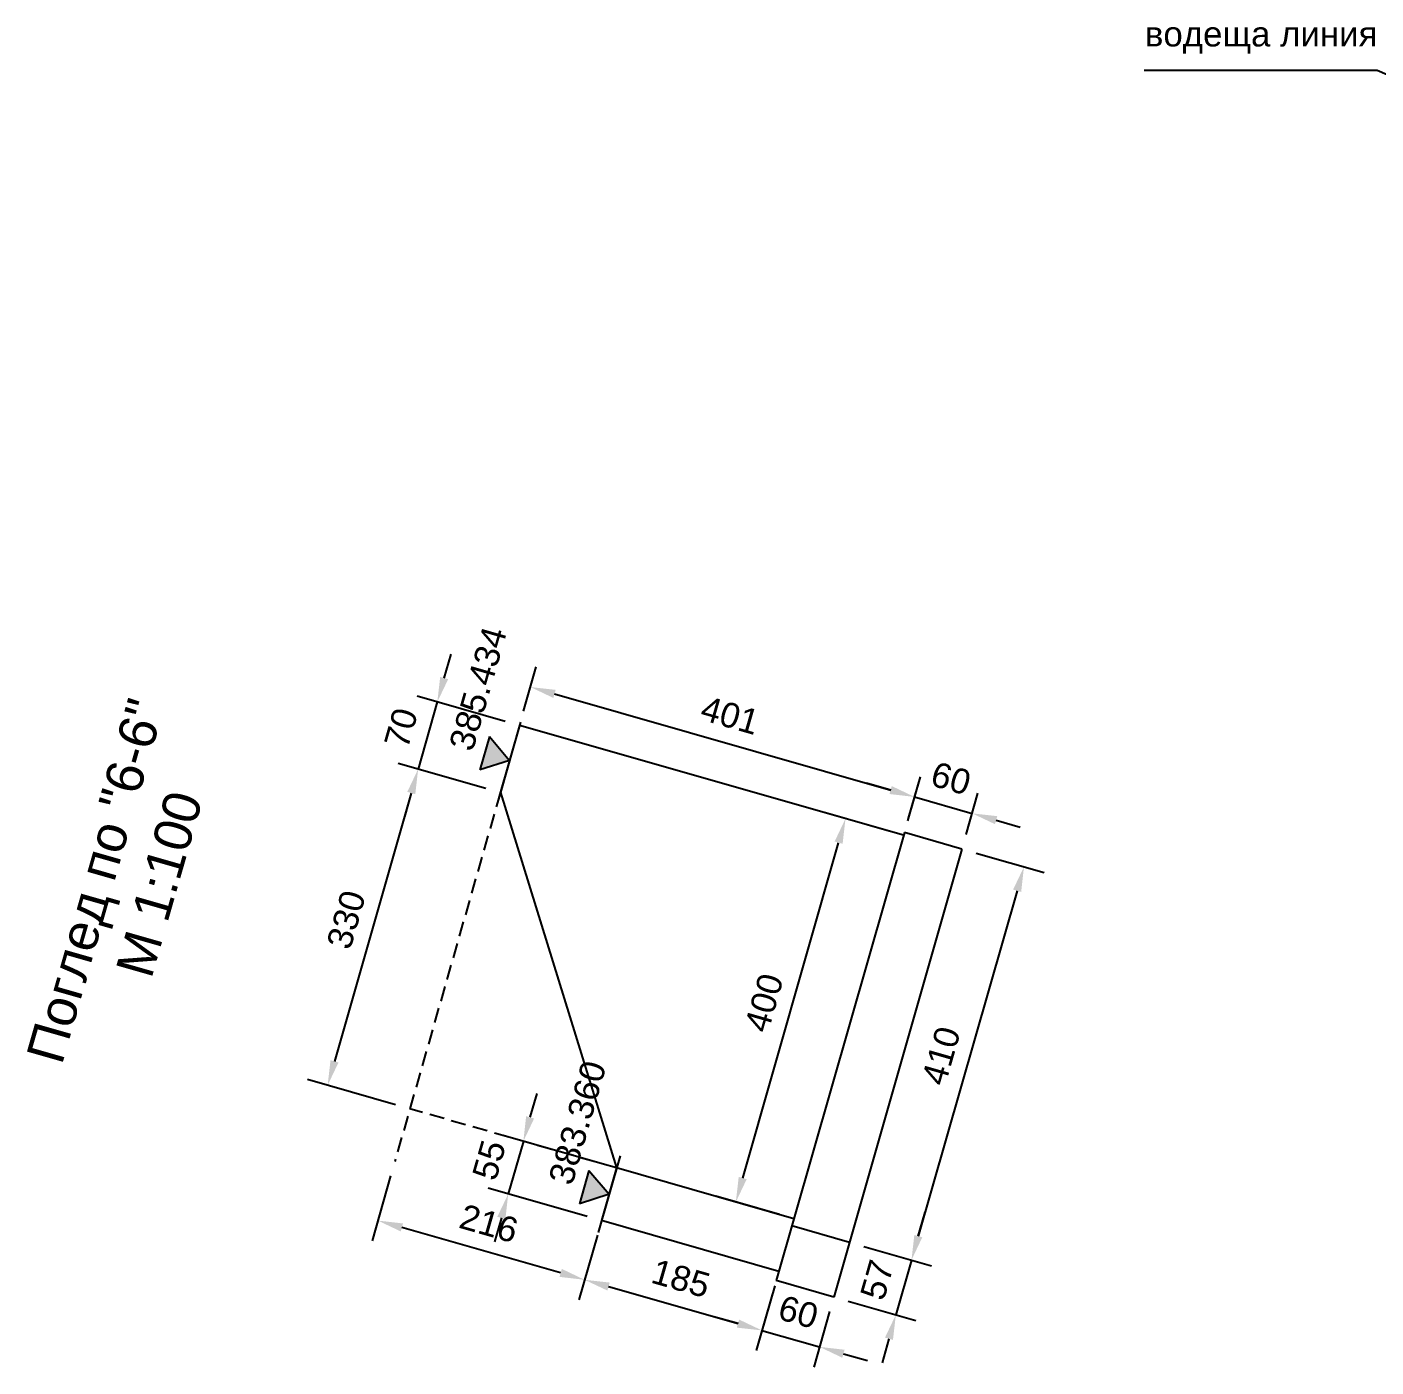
# Model space of a CAD drawing. Header units: centimetres. Extents: x 8495135 to 959133560, y 4530079 to 463453963.
# Drawn here: x 958985848 to 958987201, y 463399248 to 463400592 of the extents above; entities that cross this region are included whole.
import ezdxf
from ezdxf.enums import TextEntityAlignment as Align

# ---------------------------------------------------------------- set-up
doc = ezdxf.new("R2010")
doc.units = ezdxf.units.CM
doc.header["$LTSCALE"] = 0.1
doc.linetypes.add('DASHED', pattern=[0.75, 0.5, -0.25])
for name, color, linetype in [('br_dimension', 1, 'Continuous'), ('br_hatch', 9, 'Continuous'), ('br_hatch_tumen', 8, 'Continuous'), ('br_view_yellow', 2, 'Continuous')]:
    doc.layers.add(name, color=color, linetype=linetype)
doc.styles.add('1-10 cm', font='arial.ttf', dxfattribs={"height": 2.5})
doc.styles.add('MM 1 to 100', font='arial.ttf', dxfattribs={"height": 25})
doc.styles.add('MM_ARIAL', font='arial.ttf')
doc.dimstyles.new('MM DIM 1 to 100', dxfattribs={"dimscale": 10, "dimtxt": 2.5, "dimasz": 2.5, "dimexe": 2.1, "dimexo": 1.5, "dimgap": 1.5, "dimtad": 1, "dimdec": 0, "dimdsep": 46, "dimtxsty": 'MM_ARIAL', "dimcen": 3, "dimclrd": 1, "dimclre": 1, "dimclrt": 7, "dimaunit": 2, "dimadec": 1, "dimazin": 0, "dimtp": 100, "dimtm": 3, "dimtfac": 1, "dimtdec": 0, "dimtix": 1, "dimtmove": 0, "dimatfit": 3, "dimfxl": 0, "dimtolj": 1, "dimtzin": 0, "dimarcsym": 0})

# ---------------------------------------------------------------- blocks, each defined once
blk = doc.blocks.new('*D341')
at = {"layer": 'br_hatch_tumen', "color": 1, "lineweight": -2, "transparency": 16777216}
for p, q in [((958986712.7, 463399785.5), (958986648.6, 463399803.8)), ((958986565.7, 463399437.5), (958986661.9, 463399774)), ((958986602.7, 463399400.9), (958986538.6, 463399419.3))]:
    blk.add_line(p, q, dxfattribs=at)
at = {"layer": 'br_hatch_tumen', "color": 1, "transparency": 16777216}
for points in [[(958986657.9, 463399775.2), (958986665.9, 463399772.9), (958986668.8, 463399798.1)], [(958986561.7, 463399438.7), (958986569.7, 463399436.4), (958986558.8, 463399413.5)]]:
    blk.add_solid(points, dxfattribs=at)
at = {"layer": 'br_hatch_tumen', "color": 7, "transparency": 16777216, "insert": (958986587.1, 463399613.4), "char_height": 25, "attachment_point": 5, "rotation": 74.038, "style": 'MM_ARIAL'}
blk.add_mtext('\\A1;400', dxfattribs=at)
blk = doc.blocks.new('*D342')
at = {"layer": 'br_hatch_tumen', "color": 1, "lineweight": -2, "transparency": 16777216}
for p, q in [((958986800, 463399763.5), (958986868, 463399744.1)), ((958986840.9, 463399725.8), (958986741.8, 463399379.3)), ((958986687.1, 463399368.9), (958986755.1, 463399349.5))]:
    blk.add_line(p, q, dxfattribs=at)
at = {"layer": 'br_hatch_tumen', "color": 1, "transparency": 16777216}
for points in [[(958986836.9, 463399726.9), (958986845, 463399724.6), (958986847.8, 463399749.8)], [(958986737.8, 463399380.4), (958986745.8, 463399378.1), (958986735, 463399355.3)]]:
    blk.add_solid(points, dxfattribs=at)
at = {"layer": 'br_hatch_tumen', "color": 7, "transparency": 16777216, "insert": (958986764.7, 463399560.2), "char_height": 25, "attachment_point": 5, "rotation": 74.038, "style": 'MM_ARIAL'}
blk.add_mtext('\\A1;410', dxfattribs=at)
blk = doc.blocks.new('*D343')
at = {"layer": 'br_hatch_tumen', "color": 1, "lineweight": -2, "transparency": 16777216}
for p, q in [((958986266.3, 463399939.2), (958986273.2, 463399963.2)), ((958986327.4, 463399895.7), (958986239.2, 463399920.9)), ((958986259.4, 463399915.2), (958986240.2, 463399847.9)), ((958986308.2, 463399828.4), (958986220, 463399853.6)), ((958986233.3, 463399823.8), (958986226.4, 463399799.8))]:
    blk.add_line(p, q, dxfattribs=at)
at = {"layer": 'br_hatch_tumen', "color": 1, "transparency": 16777216}
for points in [[(958986262.3, 463399940.3), (958986270.3, 463399938), (958986259.4, 463399915.2)], [(958986229.3, 463399825), (958986237.3, 463399822.7), (958986240.2, 463399847.9)]]:
    blk.add_solid(points, dxfattribs=at)
at = {"layer": 'br_hatch_tumen', "color": 7, "transparency": 16777216, "insert": (958986223.1, 463399889.1), "char_height": 25, "attachment_point": 5, "rotation": 74.038, "style": 'MM_ARIAL'}
blk.add_mtext('\\A1;70', dxfattribs=at)
blk = doc.blocks.new('*D371')
at = {"layer": 'br_hatch_tumen', "color": 1, "lineweight": -2, "transparency": 16777216}
for p, q in [((958986420, 463399380.4), (958986401.4, 463399315.4)), ((958986431.2, 463399328.7), (958986561, 463399291.5)), ((958986597.8, 463399329.5), (958986579.2, 463399264.5))]:
    blk.add_line(p, q, dxfattribs=at)
at = {"layer": 'br_hatch_tumen', "color": 1, "transparency": 16777216}
for points in [[(958986432.3, 463399332.7), (958986430, 463399324.7), (958986407.1, 463399335.5)], [(958986562.1, 463399295.6), (958986559.8, 463399287.5), (958986585, 463399284.7)]]:
    blk.add_solid(points, dxfattribs=at)
at = {"layer": 'br_hatch_tumen', "color": 7, "transparency": 16777216, "insert": (958986503.7, 463399336.8), "char_height": 25, "attachment_point": 5, "rotation": 344.038, "style": 'MM_ARIAL'}
blk.add_mtext('\\A1;185', dxfattribs=at)
blk = doc.blocks.new('*D372')
at = {"layer": 'br_hatch_tumen', "color": 1, "lineweight": -2, "transparency": 16777216}
for p, q in [((958986595.2, 463399320.3), (958986579.2, 463399264.5)), ((958986561, 463399291.5), (958986536.9, 463399298.4)), ((958986652.9, 463399303.8), (958986636.9, 463399248)), ((958986585, 463399284.7), (958986642.7, 463399268.2)), ((958986666.7, 463399261.3), (958986690.8, 463399254.4))]:
    blk.add_line(p, q, dxfattribs=at)
at = {"layer": 'br_hatch_tumen', "color": 1, "transparency": 16777216}
for points in [[(958986562.1, 463399295.6), (958986559.8, 463399287.5), (958986585, 463399284.7)], [(958986667.9, 463399265.3), (958986665.6, 463399257.3), (958986642.7, 463399268.2)]]:
    blk.add_solid(points, dxfattribs=at)
at = {"layer": 'br_hatch_tumen', "color": 7, "transparency": 16777216, "insert": (958986621.5, 463399303.1), "char_height": 25, "attachment_point": 5, "rotation": 344.038, "style": 'MM_ARIAL'}
blk.add_mtext('\\A1;60', dxfattribs=at)
blk = doc.blocks.new('*D382')
at = {"layer": 'br_hatch_tumen', "color": 1, "lineweight": -2, "transparency": 16777216}
for p, q in [((958986346, 463399906), (958986358.7, 463399950.3)), ((958986376.9, 463399923.2), (958986714.1, 463399826.8)), ((958986731.2, 463399795.8), (958986743.9, 463399840.1))]:
    blk.add_line(p, q, dxfattribs=at)
at = {"layer": 'br_hatch_tumen', "color": 1, "transparency": 16777216}
for points in [[(958986378.1, 463399927.3), (958986375.8, 463399919.2), (958986352.9, 463399930.1)], [(958986715.2, 463399830.8), (958986712.9, 463399822.8), (958986738.1, 463399819.9)]]:
    blk.add_solid(points, dxfattribs=at)
at = {"layer": 'br_hatch_tumen', "color": 7, "transparency": 16777216, "insert": (958986553.1, 463399901.7), "char_height": 25, "attachment_point": 5, "rotation": 344.038, "style": 'MM_ARIAL'}
blk.add_mtext('\\A1;401', dxfattribs=at)
blk = doc.blocks.new('*D389')
at = {"layer": 'br_hatch_tumen', "color": 1, "lineweight": -2, "transparency": 16777216}
for p, q in [((958986212.6, 463399439.7), (958986194, 463399374.7)), ((958986383.1, 463399342.4), (958986223.8, 463399388)), ((958986420, 463399380.4), (958986401.4, 463399315.4))]:
    blk.add_line(p, q, dxfattribs=at)
at = {"layer": 'br_hatch_tumen', "color": 1, "transparency": 16777216}
for points in [[(958986225, 463399392), (958986222.7, 463399384), (958986199.8, 463399394.9)], [(958986384.3, 463399346.4), (958986382, 463399338.4), (958986407.1, 463399335.5)]]:
    blk.add_solid(points, dxfattribs=at)
at = {"layer": 'br_hatch_tumen', "color": 7, "transparency": 16777216, "insert": (958986311.1, 463399391.9), "char_height": 25, "attachment_point": 5, "rotation": 344.038, "style": 'MM_ARIAL'}
blk.add_mtext('\\A1;216', dxfattribs=at)
blk = doc.blocks.new('*D390')
at = {"layer": 'br_hatch_tumen', "color": 1, "lineweight": -2, "transparency": 16777216}
for p, q in [((958986352.5, 463399498.5), (958986359.4, 463399522.5)), ((958986424.8, 463399451.8), (958986325.5, 463399480.2)), ((958986345.7, 463399474.4), (958986330.5, 463399421.6)), ((958986409.7, 463399398.9), (958986310.3, 463399427.3)), ((958986323.7, 463399397.5), (958986316.8, 463399373.5))]:
    blk.add_line(p, q, dxfattribs=at)
at = {"layer": 'br_hatch_tumen', "color": 1, "transparency": 16777216}
for points in [[(958986348.5, 463399499.6), (958986356.5, 463399497.3), (958986345.7, 463399474.4)], [(958986319.6, 463399398.7), (958986327.7, 463399396.4), (958986330.5, 463399421.6)]]:
    blk.add_solid(points, dxfattribs=at)
at = {"layer": 'br_hatch_tumen', "color": 7, "transparency": 16777216, "insert": (958986311.4, 463399455.6), "char_height": 25, "attachment_point": 5, "rotation": 74.038, "style": 'MM_ARIAL'}
blk.add_mtext('\\A1;55', dxfattribs=at)
blk = doc.blocks.new('*D391')
at = {"layer": 'br_hatch_tumen', "color": 1, "lineweight": -2, "transparency": 16777216}
for p, q in [((958986741.8, 463399379.3), (958986748.7, 463399403.3)), ((958986687.1, 463399368.9), (958986755.1, 463399349.5)), ((958986735, 463399355.3), (958986719.3, 463399300.4)), ((958986671.4, 463399314.1), (958986739.5, 463399294.6)), ((958986712.4, 463399276.3), (958986705.5, 463399252.3))]:
    blk.add_line(p, q, dxfattribs=at)
at = {"layer": 'br_hatch_tumen', "color": 1, "transparency": 16777216}
for points in [[(958986737.8, 463399380.4), (958986745.8, 463399378.1), (958986735, 463399355.3)], [(958986708.4, 463399277.5), (958986716.4, 463399275.2), (958986719.3, 463399300.4)]]:
    blk.add_solid(points, dxfattribs=at)
at = {"layer": 'br_hatch_tumen', "color": 7, "transparency": 16777216, "insert": (958986700.5, 463399335.4), "char_height": 25, "attachment_point": 5, "rotation": 74.038, "style": 'MM_ARIAL'}
blk.add_mtext('\\A1;57', dxfattribs=at)
blk = doc.blocks.new('*D392')
at = {"layer": 'br_hatch_tumen', "color": 1, "lineweight": -2, "transparency": 16777216}
for p, q in [((958986732, 463399798.6), (958986743.9, 463399840.1)), ((958986714.1, 463399826.8), (958986690, 463399833.7)), ((958986789.7, 463399782.1), (958986801.6, 463399823.6)), ((958986738.1, 463399819.9), (958986795.8, 463399803.4)), ((958986819.8, 463399796.6), (958986843.9, 463399789.7))]:
    blk.add_line(p, q, dxfattribs=at)
at = {"layer": 'br_hatch_tumen', "color": 1, "transparency": 16777216}
for points in [[(958986715.2, 463399830.8), (958986712.9, 463399822.8), (958986738.1, 463399819.9)], [(958986821, 463399800.6), (958986818.7, 463399792.6), (958986795.8, 463399803.4)]]:
    blk.add_solid(points, dxfattribs=at)
at = {"layer": 'br_hatch_tumen', "color": 7, "transparency": 16777216, "insert": (958986774.6, 463399838.4), "char_height": 25, "attachment_point": 5, "rotation": 344.038, "style": 'MM_ARIAL'}
blk.add_mtext('\\A1;60', dxfattribs=at)
blk = doc.blocks.new('*D393')
at = {"layer": 'br_hatch_tumen', "color": 1, "lineweight": -2, "transparency": 16777216}
for p, q in [((958986308.2, 463399828.4), (958986220, 463399853.6)), ((958986233.3, 463399823.8), (958986156.3, 463399554.6)), ((958986217.4, 463399511.1), (958986129.2, 463399536.3))]:
    blk.add_line(p, q, dxfattribs=at)
at = {"layer": 'br_hatch_tumen', "color": 1, "transparency": 16777216}
for points in [[(958986229.3, 463399825), (958986237.3, 463399822.7), (958986240.2, 463399847.9)], [(958986152.3, 463399555.8), (958986160.3, 463399553.5), (958986149.4, 463399530.6)]]:
    blk.add_solid(points, dxfattribs=at)
at = {"layer": 'br_hatch_tumen', "color": 7, "transparency": 16777216, "insert": (958986168.1, 463399696.8), "char_height": 25, "attachment_point": 5, "rotation": 74.038, "style": 'MM_ARIAL'}
blk.add_mtext('\\A1;330', dxfattribs=at)
blk = doc.blocks.new('*U226')
at = {"ltscale": 0.5}
blk.add_hatch(color=256, dxfattribs=at).paths.add_polyline_path([(-26.2, 39), (0, 0), (26.2, 39)])
for p, q in [((-26.2, 39), (26.2, 39)), ((-26.2, 39), (0, 0)), ((0, 0), (26.2, 39)), ((-60, 0), (0, 0)), ((0, 0), (60, 0))]:
    blk.add_line(p, q, dxfattribs=at)
at = {"color": 7, "ltscale": 0.5, "style": '1-10 cm'}
blk.add_attdef('1', text='', height=37.5, dxfattribs=at).set_placement((-90.4, 56.7), align=Align.CENTER)

msp = doc.modelspace()

# ---------------------------------------------------------------- linework, layer by layer
at = {"layer": 'br_hatch', "linetype": 'DASHED', "ltscale": 300}
for p, q in [((958986322.61, 463399824.27), (958986216.74, 463399454.12)), ((958986439.22, 463399447.69), (958986231.86, 463399507))]:
    msp.add_line(p, q, dxfattribs=at)
at = {"layer": 'br_view_yellow'}
for p, q in [((958986341.86, 463399891.57), (958986322.61, 463399824.27)), ((958986727.08, 463399781.39), (958986341.86, 463399891.57)), ((958986322.61, 463399824.27), (958986439.22, 463399447.69)), ((958986727.87, 463399784.14), (958986599.31, 463399334.69)), ((958986785.56, 463399767.64), (958986727.87, 463399784.14)), ((958986785.56, 463399767.64), (958986657, 463399318.19)), ((958986439.22, 463399447.69), (958986424.09, 463399394.81)), ((958986617.08, 463399396.81), (958986439.22, 463399447.69)), ((958986601.96, 463399343.93), (958986424.09, 463399394.81)), ((958986672.7, 463399373.06), (958986615.01, 463399389.56)), ((958986657, 463399318.19), (958986599.31, 463399334.69))]:
    msp.add_line(p, q, dxfattribs=at)

# ---------------------------------------------------------------- block references
at = {"layer": 'br_dimension', "ltscale": 0.5}
ref = msp.add_blockref('*U226', (958986331.85, 463399856.57), dxfattribs=dict(at, xscale=-0.6666670000142789, yscale=0.6666670000060954, zscale=0.666667, rotation=74.03798582998346))
ref.add_attrib('1', '385.434', dxfattribs={"layer": '0', "color": 7, "ltscale": 0.5, "height": 25, "rotation": 74.03799, "style": '1-10 cm'}).set_placement((958986312.1, 463399925.08), align=Align.CENTER)
ref = msp.add_blockref('*U226', (958986431.65, 463399421.25), dxfattribs=dict(at, xscale=-0.6666670000142789, yscale=0.6666670000061004, zscale=0.666667, rotation=74.03798582998346))
ref.add_attrib('1', '383.360', dxfattribs={"layer": '0', "color": 7, "ltscale": 0.5, "height": 25, "rotation": 74.03799, "style": '1-10 cm'}).set_placement((958986411.9, 463399489.75), align=Align.CENTER)

# ---------------------------------------------------------------- texts
at = {"layer": 'br_view_yellow', "linetype": 'ByBlock', "ltscale": 3, "style": 'MM 1 to 100'}
msp.add_text('водеща линия', height=25, dxfattribs=at).set_placement((958986969.07, 463400572.76))
at = {"layer": 'br_view_yellow', "insert": (958985902.34, 463399754.94), "char_height": 37.5, "width": 453.675, "attachment_point": 2, "rotation": 74.03799, "style": 'MM 1 to 100'}
msp.add_mtext('Поглед по "6-6"   М 1:100', dxfattribs=at)

# ---------------------------------------------------------------- dimensions: what is measured, and where the dimension line sits
at = {"layer": 'br_hatch_tumen'}
for p1, p2, distance, picture, middle in [((958986341.86, 463399891.57), (958986322.61, 463399824.27), -85.73, '*D343', (958986223.11, 463399889.14)), ((958986341.86, 463399891.57), (958986727.08, 463399781.39), 40.09, '*D382', (958986553.13, 463399901.72)), ((958986322.61, 463399824.27), (958986231.86, 463399507), -85.73, '*D393', (958986168.11, 463399696.85)), ((958986727.87, 463399784.14), (958986785.56, 463399767.64), 37.23, '*D392', (958986774.59, 463399838.38)), ((958986617.08, 463399396.81), (958986727.08, 463399781.39), 60.61, '*D341', (958986587.11, 463399613.41)), ((958986785.56, 463399767.64), (958986672.7, 463399373.06), 64.76, '*D342', (958986764.7, 463399560.18)), ((958986439.22, 463399447.69), (958986424.09, 463399394.81), -97.31, '*D390', (958986311.45, 463399455.63)), ((958986424.09, 463399394.81), (958986216.74, 463399454.12), 61.63, '*D389', (958986311.1, 463399391.9)), ((958986424.09, 463399394.81), (958986601.96, 463399343.93), -61.63, '*D371', (958986503.71, 463399336.81)), ((958986672.7, 463399373.06), (958986657, 463399318.19), 64.76, '*D391', (958986700.47, 463399335.44)), ((958986599.31, 463399334.69), (958986657, 463399318.19), -52.02, '*D372', (958986621.49, 463399303.12))]:
    dim = msp.add_aligned_dim(p1=p1, p2=p2, distance=distance, dimstyle='MM DIM 1 to 100', dxfattribs=at)
    dim.commit()
    dim.dimension.update_dxf_attribs({"geometry": picture, "text_midpoint": middle})

# ---------------------------------------------------------------- leaders
msp.add_leader([(958987463, 463400435.32), (958987201.92, 463400548.7), (958986968.44, 463400548.7)], dimstyle='MM DIM 1 to 100', override={"dimgap": 1.5, "dimtad": 0}, dxfattribs=at)

doc.saveas('drawing.dxf')
